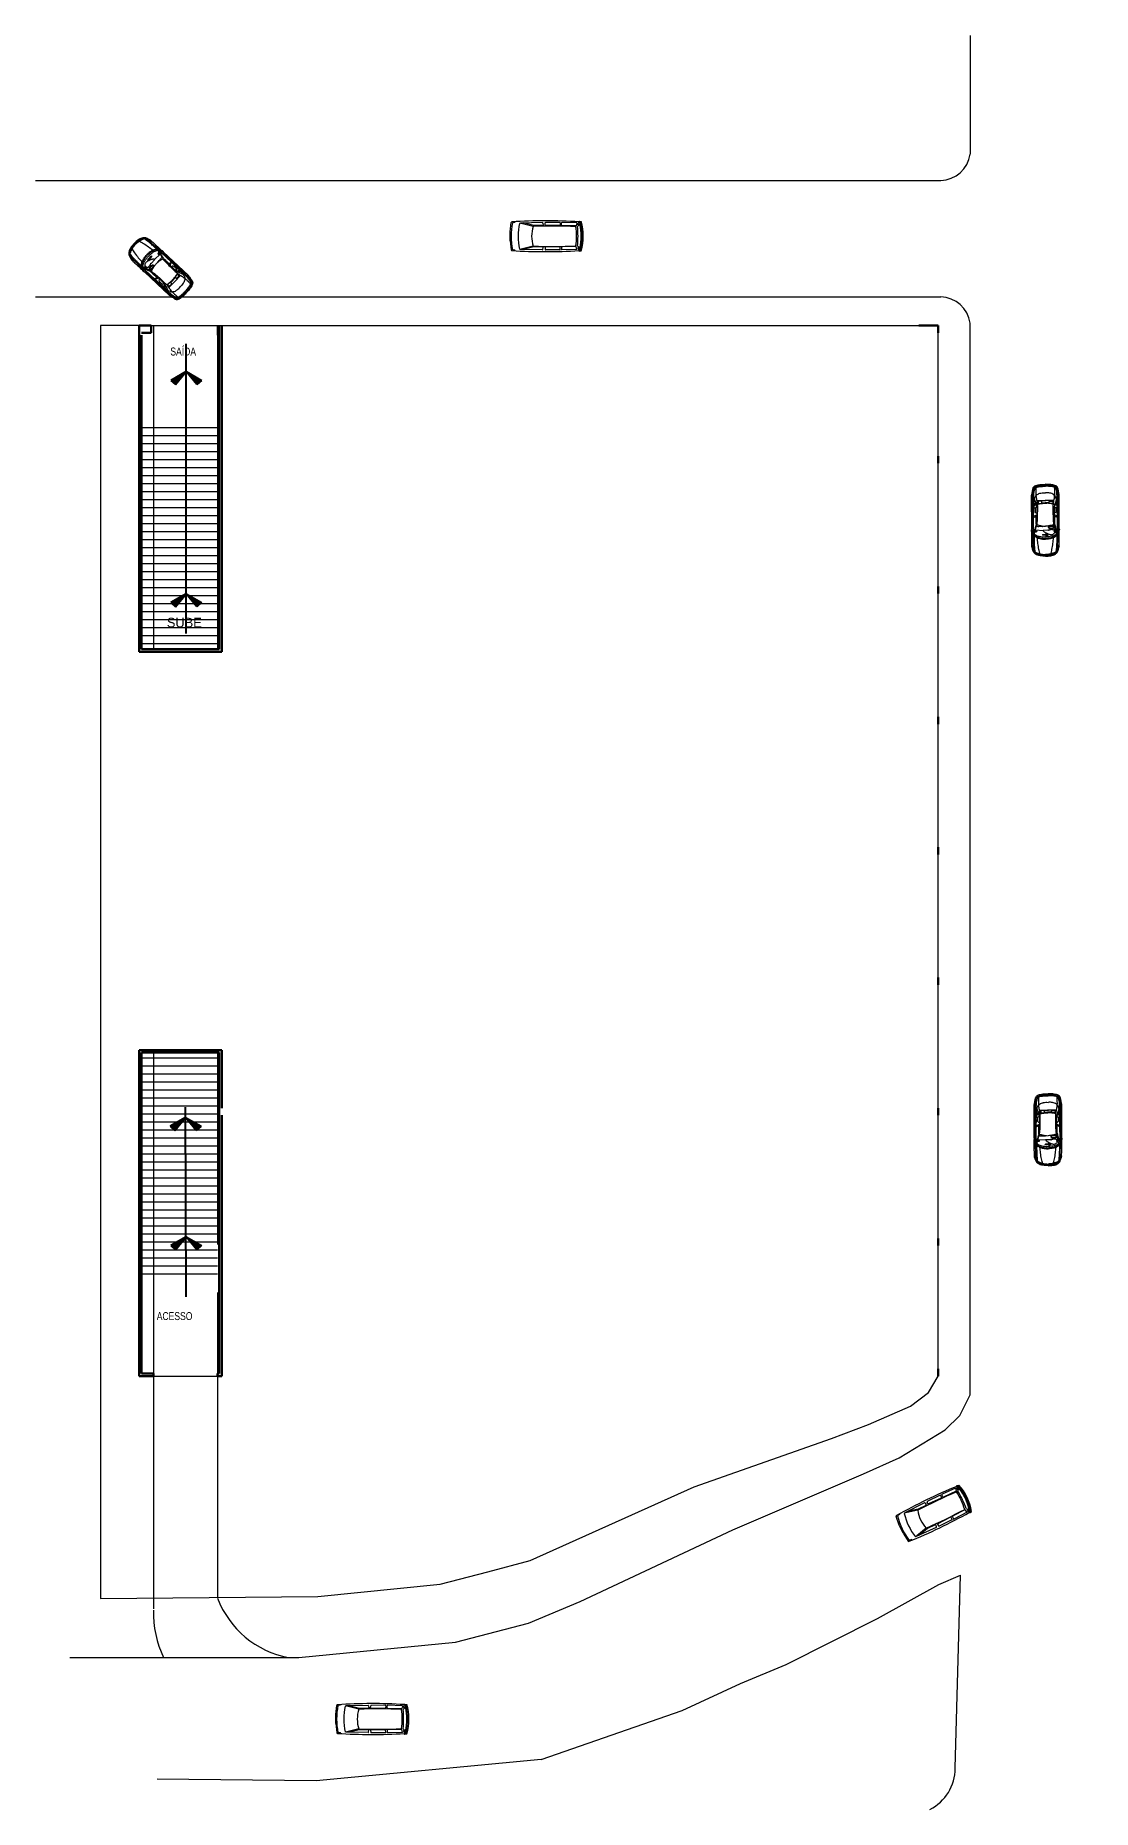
# Model space of a CAD drawing. Header units: millimetres. Extents: x 103 to 250, y -95 to 16.
# Drawn here: x 102.9 to 169, y -94.7 to 16.1 of the extents above; entities that cross this region are included whole.
import ezdxf

# ---------------------------------------------------------------- set-up
doc = ezdxf.new("R2010")
doc.units = ezdxf.units.MM
doc.linetypes.add('ACAD_ISO02W100', pattern=[15, 12, -3])
for name, color, linetype, lineweight in [('0.25', 6, 'Continuous', 25), ('0.40', 3, 'Continuous', 40), ('0.53', 1, 'Continuous', 53)]:
    doc.layers.add(name, color=color, linetype=linetype, lineweight=lineweight)
doc.styles.add('ATTR', font='BRADHITC.TTF', dxfattribs={"width": 0.8, "height": 0.5})
doc.styles.add('estilo2', font='VINERITC.TTF')

# ---------------------------------------------------------------- blocks, each defined once
blk = doc.blocks.new('C11')
for p, q in [((0.2337, 0.8009), (0.2158, 0.7656)), ((3.6469, 0.6612), (3.6988, 0.7748)), ((3.6588, 0.7955), (3.7277, 0.8251)), ((3.7277, 0.8251), (3.8261, 0.8103)), ((-0.0444, 0.2561), (0.0129, 0.7517)), ((0.2158, 0.7656), (0.0815, 0.7478)), ((0.5205, 0.7299), (0.4753, 0.7119)), ((1.7182, 0.7502), (0.5205, 0.7299)), ((0.562, 0.7065), (0.5205, 0.7299)), ((1.2112, 0.5481), (0.562, 0.7065)), ((1.2542, 0.5907), (0.6749, 0.7335)), ((1.7404, 0.7302), (1.7521, 0.62)), ((1.8599, 0.6288), (1.8643, 0.7308)), ((2.662, 0.7577), (1.8864, 0.7521)), ((2.6843, 0.7334), (2.6756, 0.61)), ((2.7585, 0.6143), (2.7594, 0.7364)), ((3.5874, 0.7356), (2.7816, 0.7585)), ((3.5874, 0.7356), (3.5488, 0.5769)), ((3.681, 0.6371), (3.7678, 0.7203)), ((1.7303, 0.5954), (1.2542, 0.5907)), ((2.6537, 0.5898), (1.8824, 0.6056)), ((3.5374, 0.5736), (2.781, 0.5918)), ((3.63, 0.5385), (3.753, 0.6616)), ((-0.0444, -0.235), (0.0129, -0.7306)), ((1.2112, -0.527), (0.562, -0.6853)), ((1.2542, -0.5695), (0.6749, -0.7123)), ((1.7303, -0.5742), (1.2542, -0.5695)), ((2.6537, -0.5687), (1.8824, -0.5844)), ((3.5374, -0.5525), (2.781, -0.5706)), ((3.5874, -0.7145), (3.5488, -0.5558)), ((3.63, -0.5174), (3.753, -0.6404)), ((1.7404, -0.7091), (1.7521, -0.5988)), ((1.8599, -0.6077), (1.8643, -0.7097)), ((2.6843, -0.7122), (2.6756, -0.5889)), ((2.7585, -0.5931), (2.7594, -0.7153)), ((3.6469, -0.64), (3.6988, -0.7536)), ((3.681, -0.6159), (3.7678, -0.6992)), ((0.2158, -0.7444), (0.0815, -0.7266)), ((0.2337, -0.7798), (0.2158, -0.7444)), ((0.5205, -0.7087), (0.4753, -0.6908)), ((0.562, -0.6853), (0.5205, -0.7087)), ((1.7182, -0.729), (0.5205, -0.7087)), ((2.662, -0.7365), (1.8864, -0.731)), ((3.5874, -0.7145), (2.7816, -0.7373)), ((3.6588, -0.7744), (3.7277, -0.8039)), ((3.7277, -0.8039), (3.8261, -0.7891))]:
    blk.add_line(p, q)
for centre, radius, start, end in [((0.0572, 0.7466), 0.0445, 91.8164, 173.40431), ((1.9114, -28.2595), 29.1099, 86.47664, 93.65482), ((3.6859, 0.6874), 0.0883, 21.88254, 81.58113), ((3.6956, 0.6844), 0.1111, 9.41054, 87.58087), ((1.0581, 0.0106), 2.8812, 343.88499, 16.11501), ((3.825, 0.0106), 3.8155, 168.85967, 191.14033), ((3.602, 0.0106), 3.2044, 167.35756, 192.64244), ((1.7183, 0.7279), 0.0223, 6.06121, 90.34343), ((1.8865, 0.7299), 0.0223, 90.34343, 177.5285), ((2.6622, 0.7354), 0.0223, 354.69516, 90.34343), ((2.7817, 0.7362), 0.0223, 90.34343, 179.40207), ((0.2672, 0.0106), 3.6051, 348.93442, 11.06558), ((1.73, 0.6176), 0.0223, 270.65046, 6.06121), ((1.8821, 0.6279), 0.0223, 177.5285, 270.8029), ((2.6534, 0.6121), 0.0223, 270.8029, 354.69516), ((2.7807, 0.614), 0.0223, 179.40207, 270.8029), ((3.6663, 0.6524), 0.0212, 155.43864, 313.78881), ((1.1022, 0.0106), 2.7295, 346.20179, 13.79821), ((2.9667, 0.0106), 1.836, 162.97519, 197.02481), ((2.2273, -32.9306), 33.4942, 87.75362, 91.73837), ((3.5371, 0.5959), 0.0223, 270.8029, 301.64212), ((0.1195, 0.0135), 3.4605, 351.18631, 8.71395), ((-2.0232, 0.0106), 5.6777, 354.66443, 5.33557), ((-16.7965, 0.0106), 16.7539, 359.16018, 0.83982), ((2.2273, 32.9518), 33.4942, 268.26163, 272.24481), ((1.73, -0.5965), 0.0223, 353.93879, 89.34954), ((2.6534, -0.5909), 0.0223, 5.30484, 89.1971), ((2.7807, -0.5929), 0.0223, 89.1971, 180.59793), ((3.5371, -0.5747), 0.0223, 58.35788, 89.1971), ((1.8821, -0.6067), 0.0223, 89.1971, 182.4715), ((3.6663, -0.6312), 0.0212, 46.21119, 204.56136), ((0.0572, -0.7255), 0.0445, 186.59569, 268.1836), ((1.9114, 28.2807), 29.1099, 266.34518, 273.52336), ((1.7183, -0.7067), 0.0223, 269.65657, 353.93879), ((1.8865, -0.7087), 0.0223, 182.4715, 269.65657), ((2.6622, -0.7143), 0.0223, 269.65657, 5.30484), ((2.7817, -0.715), 0.0223, 180.59793, 269.65657), ((3.6859, -0.6663), 0.0883, 278.41887, 338.11746), ((3.6956, -0.6632), 0.1111, 272.41913, 350.58946)]:
    blk.add_arc(centre, radius, start, end)
blk = doc.blocks.new('61866161')
at = {"xscale": 10, "zscale": 10}
blk.add_blockref('C11', (0.475, -0.032), dxfattribs=at)
blk = doc.blocks.new('A$C221F187D')
at = {"layer": '0.25', "ltscale": 0.01}
for p, q in [((0.94, 2.15), (2.42, 3.64)), ((3.01, 3.75), (3.08, 3.78)), ((0.95, 2.12), (1.86, 3.02)), ((0.96, 2.02), (1.58, 2.63)), ((0.97, 2.07), (1.68, 2.79)), ((1.56, 2.38), (1.69, 2.51)), ((1.58, 2.63), (1.84, 2.87)), ((2, 2.92), (1.86, 2.78)), ((2.15, 0.94), (3.64, 2.42)), ((2.42, 3.16), (2.81, 2.77)), ((3.16, 2.42), (2.77, 2.81)), ((3.75, 3.01), (3.78, 3.08)), ((0.76, 1.76), (1.29, 2.07)), ((0.97, 2.04), (0.94, 2.15)), ((0.94, 2.02), (0.97, 2.04)), ((0.96, 2.02), (0.94, 2.02)), ((1.03, 1.98), (0.96, 2.02)), ((1.06, 1.93), (1.37, 1.57)), ((1.39, 1.58), (1.6, 1.38)), ((1.77, 1.36), (1.7, 1.3)), ((1.76, 0.76), (2.07, 1.29)), ((1.89, 1.25), (1.82, 1.18)), ((2.02, 0.96), (2.63, 1.58)), ((2.07, 0.97), (2.79, 1.68)), ((2.12, 0.95), (3.02, 1.86)), ((2.38, 1.56), (2.51, 1.69)), ((2.63, 1.58), (2.87, 1.84)), ((2.92, 2), (2.78, 1.86)), ((1.98, 1.03), (2.02, 0.96)), ((2.02, 0.94), (2.04, 0.97)), ((2.02, 0.96), (2.02, 0.94)), ((2.04, 0.97), (2.15, 0.94))]:
    blk.add_line(p, q, dxfattribs=at)
for centre in [(1.01, 1.84), (1.84, 1.01)]:
    blk.add_ellipse(centre, major_axis=(-0.0304, 0.0304), ratio=0.983266, start_param=4.712389, end_param=10.995574, dxfattribs=at)
for points, knots in [([(1.29, 2.07), (1.31, 2.08), (1.37, 2.12), (1.45, 2.18), (1.54, 2.25), (1.69, 2.39), (1.9, 2.59), (2.14, 2.82), (2.33, 3.03), (2.46, 3.23), (2.6, 3.43), (2.77, 3.59), (2.89, 3.71), (2.96, 3.77), (2.97, 3.78)], [0, 0, 0, 0, 0.073325, 0.188896, 0.303039, 0.425821, 0.811242, 1.159737, 1.41058, 1.660623, 1.899627, 2.11145, 2.377727, 2.401703, 2.401703, 2.401703, 2.401703]), ([(1.68, 2.79), (1.78, 2.89), (1.93, 3.03), (2.17, 3.24), (2.3, 3.36), (2.37, 3.42)], [0, 0, 0, 0, 0.4042759, 0.6333827, 0.9326252, 0.9326252, 0.9326252, 0.9326252]), ([(1.84, 2.87), (1.88, 2.92), (1.97, 3), (2.07, 3.1), (2.2, 3.21), (2.31, 3.3), (2.42, 3.37), (2.46, 3.39)], [0, 0, 0, 0, 0.1783018, 0.3787173, 0.431954, 0.6762374, 0.8077184, 0.8077184, 0.8077184, 0.8077184]), ([(1.86, 3.02), (1.91, 3.07), (2, 3.15), (2.14, 3.28), (2.3, 3.42), (2.47, 3.56), (2.6, 3.67), (2.71, 3.76), (2.81, 3.8), (2.9, 3.81), (2.96, 3.78), (3.1, 3.71), (3.25, 3.58), (3.38, 3.47), (3.42, 3.42)], [0, 0, 0, 0, 0.198873, 0.363323, 0.587433, 0.823543, 1.004622, 1.129816, 1.230113, 1.320655, 1.388577, 1.443334, 1.771447, 1.958652, 1.958652, 1.958652, 1.958652]), ([(2.37, 3.59), (2.38, 3.59), (2.4, 3.59), (2.44, 3.61), (2.51, 3.66), (2.6, 3.72), (2.69, 3.79), (2.76, 3.84), (2.83, 3.86), (2.9, 3.85), (2.97, 3.83), (3.04, 3.8), (3.12, 3.75), (3.16, 3.72), (3.19, 3.7)], [0, 0, 0, 0, 0.0219205, 0.0572122, 0.1522539, 0.2718866, 0.3894011, 0.4710097, 0.5346344, 0.5986698, 0.6733118, 0.758696, 0.8351341, 0.9293726, 0.9293726, 0.9293726, 0.9293726]), ([(2.37, 3.42), (2.43, 3.47), (2.53, 3.55), (2.65, 3.66), (2.75, 3.73), (2.85, 3.77), (2.93, 3.8), (2.97, 3.78)], [0, 0, 0, 0, 0.2277977, 0.3719478, 0.4996814, 0.5863441, 0.709615, 0.709615, 0.709615, 0.709615]), ([(2.42, 3.64), (2.44, 3.65), (2.48, 3.68), (2.56, 3.72), (2.65, 3.79), (2.74, 3.86), (2.81, 3.9), (2.89, 3.92), (2.96, 3.91), (3.06, 3.87), (3.16, 3.81), (3.24, 3.75), (3.29, 3.71), (3.3, 3.7)], [0, 0, 0, 0, 0.056668, 0.14946, 0.28161, 0.392935, 0.481686, 0.542967, 0.622845, 0.69797, 0.833643, 0.965665, 1.00577, 1.00577, 1.00577, 1.00577]), ([(2.46, 3.39), (2.48, 3.4), (2.53, 3.42), (2.63, 3.43), (2.75, 3.41), (2.85, 3.37), (2.9, 3.33), (2.92, 3.32)], [0, 0, 0, 0, 0.0720749, 0.1581284, 0.2958089, 0.4262456, 0.4842292, 0.4842292, 0.4842292, 0.4842292]), ([(3.02, 1.86), (3.07, 1.91), (3.15, 2), (3.28, 2.14), (3.42, 2.3), (3.56, 2.47), (3.67, 2.6), (3.76, 2.71), (3.8, 2.81), (3.81, 2.9), (3.78, 2.96), (3.71, 3.1), (3.58, 3.25), (3.47, 3.38), (3.42, 3.42)], [0, 0, 0, 0, 0.198873, 0.363323, 0.587433, 0.823543, 1.004622, 1.129816, 1.230113, 1.320655, 1.388577, 1.443334, 1.771447, 1.958652, 1.958652, 1.958652, 1.958652]), ([(3.19, 3.7), (3.23, 3.67), (3.32, 3.59), (3.41, 3.51), (3.46, 3.46)], [0, 0, 0, 0, 0.1502861, 0.3522699, 0.3522699, 0.3522699, 0.3522699]), ([(3.7, 3.19), (3.67, 3.23), (3.59, 3.32), (3.51, 3.41), (3.46, 3.46)], [0, 0, 0, 0, 0.1502861, 0.3522699, 0.3522699, 0.3522699, 0.3522699]), ([(2.34, 3.32), (2.34, 3.3), (2.33, 3.26), (2.29, 3.19), (2.26, 3.11), (2.2, 3), (2.12, 2.89), (1.98, 2.73), (1.81, 2.57), (1.65, 2.41), (1.5, 2.27), (1.35, 2.15), (1.1, 2.02), (0.91, 1.91), (0.81, 1.85)], [0, 0, 0, 0, 0.05975, 0.126928, 0.230034, 0.336675, 0.482225, 0.641324, 0.954906, 1.203173, 1.330375, 1.542773, 1.802261, 2.175545, 2.175545, 2.175545, 2.175545]), ([(1.34, 2.15), (1.36, 2.19), (1.43, 2.24), (1.49, 2.31), (1.54, 2.36), (1.57, 2.36), (1.58, 2.35), (1.59, 2.35)], [0, 0, 0, 0, 3.267856, 6.568708, 7.399663, 8.099385, 8.621705, 8.621705, 8.621705, 8.621705]), ([(1.43, 2.65), (1.45, 2.65), (1.48, 2.65), (1.52, 2.63), (1.54, 2.61), (1.55, 2.6)], [1.808086, 1.808086, 1.808086, 1.808086, 2.918874, 4.131288, 5.10151, 5.10151, 5.10151, 5.10151]), ([(1.52, 2.57), (1.55, 2.57), (1.62, 2.53), (1.69, 2.5), (1.72, 2.48)], [0, 0, 0, 0, 0.1000351, 0.2184418, 0.2184418, 0.2184418, 0.2184418]), ([(1.58, 2.63), (1.61, 2.62), (1.66, 2.59), (1.73, 2.56), (1.76, 2.53), (1.76, 2.53)], [0, 0, 0, 0, 2.528586, 4.711885, 5.408215, 5.408215, 5.408215, 5.408215]), ([(1.86, 2.78), (1.85, 2.77), (1.82, 2.73), (1.83, 2.67), (1.84, 2.63), (1.86, 2.61)], [0, 0, 0, 0, 0.0486628, 0.1144515, 0.1777721, 0.1777721, 0.1777721, 0.1777721]), ([(3.32, 2.34), (3.3, 2.34), (3.26, 2.33), (3.19, 2.29), (3.11, 2.26), (3, 2.2), (2.89, 2.12), (2.73, 1.98), (2.57, 1.81), (2.41, 1.65), (2.27, 1.5), (2.15, 1.35), (2.02, 1.1), (1.91, 0.91), (1.85, 0.81)], [0, 0, 0, 0, 0.05975, 0.126928, 0.230034, 0.336675, 0.482225, 0.641324, 0.954906, 1.203173, 1.330375, 1.542773, 1.802261, 2.175545, 2.175545, 2.175545, 2.175545]), ([(2.15, 3.1), (2.14, 3.09), (2.09, 3.06), (2.03, 3.04), (1.97, 3.01), (1.96, 2.96), (1.99, 2.94), (2.01, 2.92), (2.03, 2.92), (2.07, 2.91), (2.11, 2.91), (2.12, 2.9)], [0, 0, 0, 0, 0.0655106, 0.1550445, 0.2094604, 0.2438604, 0.287164, 0.3001388, 0.3275984, 0.3616951, 0.4200969, 0.4200969, 0.4200969, 0.4200969]), ([(2.07, 1.29), (2.08, 1.31), (2.12, 1.37), (2.18, 1.45), (2.25, 1.54), (2.39, 1.69), (2.59, 1.9), (2.82, 2.14), (3.03, 2.33), (3.23, 2.46), (3.43, 2.6), (3.59, 2.77), (3.71, 2.89), (3.77, 2.96), (3.78, 2.97)], [0, 0, 0, 0, 0.073325, 0.188896, 0.303039, 0.425821, 0.811242, 1.159737, 1.41058, 1.660623, 1.899627, 2.11145, 2.377727, 2.401703, 2.401703, 2.401703, 2.401703]), ([(2.09, 3.32), (2.11, 3.3), (2.14, 3.28), (2.15, 3.22), (2.16, 3.11), (2.16, 3.01), (2.15, 2.94)], [0, 0, 0, 0, 0.0597371, 0.1139981, 0.1672498, 0.3938869, 0.3938869, 0.3938869, 0.3938869]), ([(2.17, 3.18), (2.18, 3.16), (2.18, 3.09), (2.18, 3.02), (2.17, 2.97)], [0, 0, 0, 0, 1.868162, 5.271297, 5.271297, 5.271297, 5.271297]), ([(2.28, 3.16), (2.26, 3.14), (2.24, 3.12), (2.2, 3.12), (2.18, 3.11)], [0, 0, 0, 0, 0.0535488, 0.1060573, 0.1060573, 0.1060573, 0.1060573]), ([(2.18, 3.11), (2.19, 3.12), (2.22, 3.11), (2.24, 3.1), (2.25, 3.1)], [0, 0, 0, 0, 0.983949, 1.771691, 1.771691, 1.771691, 1.771691]), ([(2.27, 2.97), (2.28, 2.97), (2.32, 2.95), (2.39, 2.91), (2.48, 2.84), (2.6, 2.74), (2.68, 2.66), (2.73, 2.62)], [0, 0, 0, 0, 0.0451009, 0.1211996, 0.2308505, 0.385263, 0.5739042, 0.5739042, 0.5739042, 0.5739042]), ([(2.45, 2.87), (2.43, 2.9), (2.4, 2.93), (2.36, 2.97), (2.36, 3.01), (2.39, 3.03), (2.41, 3.06), (2.44, 3.06), (2.46, 3.06), (2.51, 3.02), (2.55, 2.98), (2.59, 2.93), (2.59, 2.91), (2.57, 2.89), (2.55, 2.87), (2.53, 2.85), (2.5, 2.83), (2.47, 2.85), (2.46, 2.87), (2.45, 2.87)], [0, 0, 0, 0, 0.0969044, 0.1295913, 0.1506192, 0.1985921, 0.2360698, 0.2557908, 0.2719711, 0.2929882, 0.44406, 0.4519132, 0.4720918, 0.4918599, 0.5228758, 0.5707096, 0.5892096, 0.6145759, 0.654681, 0.654681, 0.654681, 0.654681]), ([(2.53, 2.85), (2.54, 2.85), (2.59, 2.79), (2.65, 2.73), (2.71, 2.67)], [11.235438, 11.235438, 11.235438, 11.235438, 11.552536, 17.586883, 17.586883, 17.586883, 17.586883]), ([(2.97, 2.27), (2.97, 2.28), (2.95, 2.32), (2.91, 2.39), (2.84, 2.48), (2.74, 2.6), (2.66, 2.68), (2.62, 2.73)], [0, 0, 0, 0, 0.0451009, 0.1211996, 0.2308505, 0.385263, 0.5739042, 0.5739042, 0.5739042, 0.5739042]), ([(2.85, 2.53), (2.85, 2.54), (2.79, 2.59), (2.73, 2.65), (2.67, 2.71)], [11.235438, 11.235438, 11.235438, 11.235438, 11.552536, 17.586883, 17.586883, 17.586883, 17.586883]), ([(2.79, 1.68), (2.89, 1.78), (3.03, 1.93), (3.24, 2.17), (3.36, 2.3), (3.42, 2.37)], [0, 0, 0, 0, 0.4042759, 0.6333827, 0.9326252, 0.9326252, 0.9326252, 0.9326252]), ([(2.87, 2.45), (2.9, 2.43), (2.93, 2.4), (2.97, 2.36), (3.01, 2.36), (3.03, 2.39), (3.06, 2.41), (3.06, 2.44), (3.06, 2.46), (3.02, 2.51), (2.98, 2.55), (2.93, 2.59), (2.91, 2.59), (2.89, 2.57), (2.87, 2.55), (2.85, 2.53), (2.83, 2.5), (2.85, 2.47), (2.87, 2.46), (2.87, 2.45)], [0, 0, 0, 0, 0.0969044, 0.1295913, 0.1506192, 0.1985921, 0.2360698, 0.2557908, 0.2719711, 0.2929882, 0.44406, 0.4519132, 0.4720918, 0.4918599, 0.5228758, 0.5707096, 0.5892096, 0.6145759, 0.654681, 0.654681, 0.654681, 0.654681]), ([(2.87, 1.84), (2.92, 1.88), (3, 1.97), (3.1, 2.07), (3.21, 2.2), (3.3, 2.31), (3.37, 2.42), (3.39, 2.46)], [0, 0, 0, 0, 0.1783018, 0.3787173, 0.431954, 0.6762374, 0.8077184, 0.8077184, 0.8077184, 0.8077184]), ([(2.92, 3.32), (2.96, 3.29), (3.03, 3.24), (3.1, 3.17), (3.13, 3.13)], [0, 0, 0, 0, 0.140379, 0.2808468, 0.2808468, 0.2808468, 0.2808468]), ([(3.11, 2.18), (3.12, 2.19), (3.11, 2.22), (3.1, 2.24), (3.1, 2.25)], [0, 0, 0, 0, 0.983949, 1.771691, 1.771691, 1.771691, 1.771691]), ([(3.16, 2.28), (3.14, 2.26), (3.12, 2.24), (3.12, 2.2), (3.11, 2.18)], [0, 0, 0, 0, 0.0535488, 0.1060573, 0.1060573, 0.1060573, 0.1060573]), ([(3.32, 2.92), (3.29, 2.96), (3.24, 3.03), (3.17, 3.1), (3.13, 3.13)], [0, 0, 0, 0, 0.140379, 0.2808468, 0.2808468, 0.2808468, 0.2808468]), ([(3.39, 2.46), (3.4, 2.48), (3.42, 2.53), (3.43, 2.63), (3.41, 2.75), (3.37, 2.85), (3.33, 2.9), (3.32, 2.92)], [0, 0, 0, 0, 0.0720749, 0.1581284, 0.2958089, 0.4262456, 0.4842292, 0.4842292, 0.4842292, 0.4842292]), ([(3.42, 2.37), (3.47, 2.43), (3.55, 2.53), (3.66, 2.65), (3.73, 2.75), (3.77, 2.85), (3.8, 2.93), (3.78, 2.97)], [0, 0, 0, 0, 0.2277977, 0.3719478, 0.4996814, 0.5863441, 0.709615, 0.709615, 0.709615, 0.709615]), ([(3.59, 2.37), (3.59, 2.38), (3.59, 2.4), (3.61, 2.44), (3.66, 2.51), (3.72, 2.6), (3.79, 2.69), (3.84, 2.76), (3.86, 2.83), (3.85, 2.9), (3.83, 2.97), (3.8, 3.04), (3.75, 3.12), (3.72, 3.16), (3.7, 3.19)], [0, 0, 0, 0, 0.0219205, 0.0572122, 0.1522539, 0.2718866, 0.3894011, 0.4710097, 0.5346344, 0.5986698, 0.6733118, 0.758696, 0.8351341, 0.9293726, 0.9293726, 0.9293726, 0.9293726]), ([(3.64, 2.42), (3.65, 2.44), (3.68, 2.48), (3.72, 2.56), (3.79, 2.65), (3.86, 2.74), (3.9, 2.81), (3.92, 2.89), (3.91, 2.96), (3.87, 3.06), (3.81, 3.16), (3.75, 3.24), (3.71, 3.29), (3.7, 3.3)], [0, 0, 0, 0, 0.056668, 0.14946, 0.28161, 0.392935, 0.481686, 0.542967, 0.622845, 0.69797, 0.833643, 0.965665, 1.00577, 1.00577, 1.00577, 1.00577]), ([(0.33, 0.33), (0.29, 0.37), (0.19, 0.5), (0.04, 0.66), (-0.01, 0.84), (-0.03, 0.96), (0, 1.06), (0.03, 1.15), (0.09, 1.25), (0.13, 1.32), (0.16, 1.36)], [0, 0, 0, 0, 0.16039, 0.479033, 0.632967, 0.722015, 0.817474, 0.927562, 1.03733, 1.167094, 1.167094, 1.167094, 1.167094]), ([(0.16, 1.36), (0.12, 1.31), (0.09, 1.21), (0.04, 1.08), (0.03, 0.95), (0.07, 0.8), (0.13, 0.7), (0.18, 0.65)], [0, 0, 0, 0, 0.1772572, 0.3124951, 0.4151678, 0.5597243, 0.7575412, 0.7575412, 0.7575412, 0.7575412]), ([(0.76, 1.76), (0.7, 1.7), (0.56, 1.57), (0.36, 1.35), (0.19, 1.16), (0.1, 1.04), (0.07, 1)], [0, 0, 0, 0, 0.269375, 0.574535, 0.885339, 1.036319, 1.036319, 1.036319, 1.036319]), ([(0.08, 1.19), (0.09, 1.18), (0.1, 1.17), (0.09, 1.14), (0.08, 1.1), (0.08, 1.05), (0.06, 0.98), (0.09, 0.91), (0.11, 0.83), (0.15, 0.77), (0.17, 0.74), (0.17, 0.71), (0.16, 0.69), (0.15, 0.68)], [0, 0, 0, 0, 0.0304541, 0.0502818, 0.0786089, 0.1479133, 0.1986294, 0.2831705, 0.3780326, 0.4523267, 0.4667809, 0.4902599, 0.5347198, 0.5347198, 0.5347198, 0.5347198]), ([(0.08, 1.04), (0.08, 1.07), (0.11, 1.12), (0.18, 1.22), (0.28, 1.35), (0.42, 1.5), (0.58, 1.67), (0.74, 1.83), (0.85, 1.94), (0.9, 1.99)], [0, 0, 0, 0, 0.076148, 0.165903, 0.355672, 0.569871, 0.782325, 1.050047, 1.257936, 1.257936, 1.257936, 1.257936]), ([(0.24, 1.45), (0.25, 1.44), (0.25, 1.4), (0.22, 1.35), (0.18, 1.29), (0.14, 1.24), (0.12, 1.19), (0.1, 1.17), (0.1, 1.16)], [0, 0, 0, 0, 0.034703, 0.0959761, 0.1659336, 0.2471559, 0.2929944, 0.3295918, 0.3295918, 0.3295918, 0.3295918]), ([(0.16, 1.36), (0.19, 1.39), (0.28, 1.49), (0.46, 1.67), (0.68, 1.89), (0.81, 2.03), (0.88, 2.1)], [0, 0, 0, 0, 0.114897, 0.437061, 0.754269, 1.029686, 1.029686, 1.029686, 1.029686]), ([(0.18, 0.65), (0.23, 0.74), (0.35, 0.94), (0.56, 1.22), (0.71, 1.41), (0.79, 1.5)], [0, 0, 0, 0, 0.317374, 0.69576, 1.04714, 1.04714, 1.04714, 1.04714]), ([(0.46, 1.68), (0.48, 1.67), (0.51, 1.68), (0.56, 1.71), (0.63, 1.78), (0.74, 1.9), (0.83, 1.99), (0.89, 2.04)], [0, 0, 0, 0, 0.0364992, 0.0923739, 0.1867837, 0.3273982, 0.5667068, 0.5667068, 0.5667068, 0.5667068]), ([(0.68, 1.9), (0.7, 1.89), (0.72, 1.86), (0.76, 1.83), (0.79, 1.83), (0.8, 1.83)], [0, 0, 0, 0, 1.462159, 2.651105, 3.386321, 3.386321, 3.386321, 3.386321]), ([(0.91, 1.96), (0.89, 1.94), (0.85, 1.9), (0.8, 1.84), (0.76, 1.77), (0.74, 1.69), (0.76, 1.6), (0.78, 1.5), (0.85, 1.37), (0.95, 1.23), (1.04, 1.12), (1.08, 1.08)], [0, 0, 0, 0, 0.082256, 0.165174, 0.241383, 0.30939, 0.405348, 0.511507, 0.603349, 0.843635, 1.017671, 1.017671, 1.017671, 1.017671]), ([(0.76, 1.76), (0.77, 1.73), (0.78, 1.65), (0.83, 1.5), (0.94, 1.31), (1.05, 1.18), (1.11, 1.11)], [0, 0, 0, 0, 0.0947759, 0.2311242, 0.4700259, 0.7400315, 0.7400315, 0.7400315, 0.7400315]), ([(0.82, 1.79), (0.82, 1.77), (0.83, 1.7), (0.87, 1.6), (0.94, 1.47), (1.05, 1.33), (1.13, 1.23), (1.18, 1.18)], [0, 0, 0, 0, 0.0708922, 0.1925846, 0.3348457, 0.5072814, 0.7109928, 0.7109928, 0.7109928, 0.7109928]), ([(0.94, 2.15), (0.93, 2.15), (0.9, 2.14), (0.87, 2.1), (0.89, 2.05), (0.89, 1.99), (0.94, 1.98), (0.96, 2), (0.96, 2.02)], [0, 0, 0, 0, 0.024864, 0.0846267, 0.1362471, 0.1900683, 0.2245199, 0.2681841, 0.2681841, 0.2681841, 0.2681841]), ([(0.9, 1.99), (0.9, 1.98), (0.92, 1.97), (0.91, 1.96), (0.91, 1.96)], [0, 0, 0, 0, 0.02274132, 0.03717479, 0.03717479, 0.03717479, 0.03717479]), ([(1.76, 0.76), (1.73, 0.77), (1.65, 0.78), (1.5, 0.83), (1.31, 0.94), (1.18, 1.05), (1.11, 1.11)], [0, 0, 0, 0, 0.0947759, 0.2311242, 0.4700259, 0.7400315, 0.7400315, 0.7400315, 0.7400315]), ([(1.26, 1.26), (1.24, 1.28), (1.2, 1.31), (1.17, 1.35), (1.14, 1.38), (1.15, 1.4), (1.16, 1.4), (1.18, 1.4), (1.22, 1.36), (1.26, 1.33), (1.3, 1.3)], [0, 0, 0, 0, 0.0857277, 0.1381048, 0.1641986, 0.1769751, 0.1890325, 0.2028129, 0.2286049, 0.3592554, 0.3592554, 0.3592554, 0.3592554]), ([(1.79, 0.82), (1.77, 0.82), (1.7, 0.83), (1.6, 0.87), (1.47, 0.94), (1.33, 1.05), (1.23, 1.13), (1.18, 1.18)], [0, 0, 0, 0, 0.0708922, 0.1925846, 0.3348457, 0.5072814, 0.7109928, 0.7109928, 0.7109928, 0.7109928]), ([(1.26, 1.26), (1.28, 1.24), (1.31, 1.2), (1.35, 1.17), (1.38, 1.14), (1.4, 1.15), (1.4, 1.16), (1.4, 1.18), (1.36, 1.22), (1.33, 1.26), (1.3, 1.3)], [0, 0, 0, 0, 0.0857277, 0.1381048, 0.1641986, 0.1769751, 0.1890325, 0.2028129, 0.2286049, 0.3592554, 0.3592554, 0.3592554, 0.3592554]), ([(1.28, 2.07), (1.28, 2.05), (1.28, 2.03), (1.31, 1.98), (1.4, 1.91), (1.47, 1.83), (1.53, 1.77), (1.55, 1.76), (1.56, 1.77)], [0, 0, 0, 0, 0.842998, 2.122875, 3.997599, 9.174838, 10.012722, 10.751336, 10.751336, 10.751336, 10.751336]), ([(1.35, 2.1), (1.37, 2.07), (1.42, 1.97), (1.52, 1.81), (1.62, 1.7), (1.66, 1.65)], [0, 0, 0, 0, 0.1139079, 0.3411539, 0.543502, 0.543502, 0.543502, 0.543502]), ([(1.39, 1.58), (1.38, 1.58), (1.36, 1.58), (1.35, 1.52), (1.35, 1.46), (1.38, 1.38), (1.41, 1.27), (1.46, 1.16), (1.51, 1.05), (1.57, 0.99), (1.65, 0.96), (1.73, 0.96), (1.79, 0.97), (1.84, 0.96), (1.86, 0.96), (1.87, 0.95)], [0, 0, 0, 0, 0.527288, 1.647451, 3.487558, 5.099073, 7.968657, 12.238313, 14.475187, 16.613757, 18.744202, 20.639343, 22.223389, 23.452731, 24.286529, 24.286529, 24.286529, 24.286529]), ([(1.88, 1.1), (1.88, 1.1), (1.88, 1.09), (1.87, 1.08), (1.86, 1.08), (1.86, 1.09), (1.86, 1.1), (1.86, 1.11), (1.85, 1.13), (1.83, 1.17), (1.79, 1.22), (1.74, 1.27), (1.68, 1.31), (1.64, 1.32), (1.61, 1.34), (1.59, 1.33), (1.59, 1.34), (1.59, 1.35), (1.6, 1.35), (1.6, 1.36), (1.61, 1.37), (1.6, 1.37), (1.6, 1.38)], [0, 0, 0, 0, 0.0138597, 0.0278304, 0.0329137, 0.0379971, 0.0465756, 0.0592704, 0.0762214, 0.1105991, 0.1789801, 0.2766959, 0.3173629, 0.3800771, 0.4110544, 0.4160421, 0.4210284, 0.4277212, 0.4387433, 0.4448131, 0.4508005, 0.4694463, 0.4694463, 0.4694463, 0.4694463]), ([(2.1, 1.35), (2.07, 1.37), (1.97, 1.42), (1.82, 1.52), (1.71, 1.61), (1.66, 1.65)], [0, 0, 0, 0, 0.1139079, 0.3411539, 0.5260188, 0.5260188, 0.5260188, 0.5260188]), ([(1.77, 1.36), (1.77, 1.35), (1.73, 1.41), (1.73, 1.43), (1.72, 1.48), (1.74, 1.5), (1.76, 1.52), (1.8, 1.51), (1.86, 1.5), (1.91, 1.46), (1.96, 1.41), (2, 1.36), (2.03, 1.3), (2.03, 1.26), (2.02, 1.23), (2, 1.22), (1.98, 1.21), (1.96, 1.22), (1.92, 1.23), (1.85, 1.27), (1.82, 1.29), (1.76, 1.37), (1.77, 1.36)], [0, 0, 0, 0, 0.03969, 0.089634, 0.13125, 0.1542862, 0.1797268, 0.2207266, 0.2680991, 0.3447665, 0.4095645, 0.4843001, 0.541515, 0.5817687, 0.6060665, 0.6262474, 0.6436722, 0.6634686, 0.6988791, 0.7758465, 0.8696394, 0.907731, 0.907731, 0.907731, 0.907731]), ([(1.78, 1.38), (1.78, 1.38), (1.78, 1.38), (1.77, 1.39), (1.77, 1.4), (1.76, 1.41), (1.76, 1.42), (1.75, 1.43), (1.75, 1.43), (1.75, 1.44), (1.75, 1.44), (1.75, 1.45), (1.75, 1.46), (1.75, 1.47), (1.75, 1.47), (1.75, 1.48), (1.75, 1.48), (1.75, 1.48), (1.75, 1.48), (1.76, 1.49), (1.76, 1.49), (1.76, 1.49), (1.76, 1.49), (1.77, 1.49), (1.77, 1.49), (1.78, 1.49), (1.78, 1.49), (1.79, 1.49), (1.8, 1.49), (1.81, 1.49), (1.81, 1.49), (1.82, 1.48), (1.83, 1.48), (1.84, 1.48), (1.85, 1.47), (1.86, 1.47), (1.86, 1.46), (1.88, 1.45), (1.89, 1.44), (1.91, 1.42), (1.92, 1.41), (1.95, 1.38), (1.97, 1.36), (1.99, 1.33), (1.99, 1.32), (2, 1.3), (2, 1.29), (2, 1.28), (2, 1.28), (2, 1.27), (2, 1.26), (2, 1.26), (2, 1.25), (2, 1.25), (2, 1.25), (2, 1.25), (1.99, 1.25), (1.99, 1.24), (1.99, 1.24), (1.98, 1.24), (1.98, 1.24), (1.98, 1.24), (1.98, 1.24), (1.98, 1.24), (1.98, 1.24), (1.98, 1.24), (1.97, 1.24), (1.97, 1.24), (1.96, 1.24), (1.96, 1.24), (1.96, 1.24), (1.95, 1.25), (1.94, 1.25), (1.93, 1.25), (1.93, 1.25), (1.92, 1.26), (1.92, 1.26), (1.9, 1.27), (1.89, 1.27), (1.88, 1.28), (1.87, 1.28), (1.87, 1.29), (1.86, 1.29), (1.85, 1.3), (1.84, 1.31), (1.83, 1.32), (1.83, 1.32), (1.82, 1.33), (1.82, 1.34), (1.8, 1.35), (1.79, 1.36), (1.79, 1.37), (1.79, 1.37), (1.78, 1.38), (1.78, 1.38), (1.78, 1.38), (1.78, 1.38), (1.78, 1.38)], [0.497033, 0.497033, 0.497033, 0.497033, 0.723444, 0.723444, 0.974636, 0.974636, 1.50964, 1.50964, 2.044645, 2.044645, 2.271061, 2.271061, 2.862376, 2.862376, 3.217654, 3.217654, 3.537253, 3.537253, 3.856852, 3.856852, 4.368613, 4.368613, 4.584627, 4.584627, 4.99269, 4.99269, 5.400753, 5.400753, 5.808816, 5.808816, 6.216879, 6.216879, 6.778716, 6.778716, 7.350371, 7.350371, 7.922025, 7.922025, 9.065335, 9.065335, 10.208644, 10.208644, 12.495263, 12.495263, 13.409896, 13.409896, 13.929088, 13.929088, 14.44828, 14.44828, 14.909885, 14.909885, 15.371489, 15.371489, 15.62524, 15.62524, 15.87899, 15.87899, 16.120875, 16.120875, 16.36276, 16.36276, 16.51635, 16.51635, 16.669941, 16.669941, 16.921521, 16.921521, 17.136676, 17.136676, 17.351831, 17.351831, 17.782142, 17.782142, 18.204974, 18.204974, 18.627807, 18.627807, 19.473473, 19.473473, 19.978923, 19.978923, 20.484372, 20.484372, 21.475119, 21.475119, 21.859144, 21.859144, 22.162884, 22.162884, 22.770362, 22.770362, 22.900493, 22.900493, 22.951221, 22.951221, 22.964298, 22.964298, 22.964298, 22.964298]), ([(1.78, 1.52), (1.78, 1.52), (1.77, 1.54), (1.76, 1.55), (1.77, 1.56)], [9.436432, 9.436432, 9.436432, 9.436432, 10.012722, 10.751336, 10.751336, 10.751336, 10.751336]), ([(2, 1.3), (2, 1.3), (1.97, 1.32), (1.91, 1.39), (1.86, 1.44), (1.82, 1.48)], [1.749253, 1.749253, 1.749253, 1.749253, 2.122875, 3.997599, 8.307432, 8.307432, 8.307432, 8.307432]), ([(2.07, 1.28), (2.05, 1.28), (2.04, 1.28), (2.03, 1.29), (2.03, 1.29)], [0, 0, 0, 0, 0.8429982, 0.9626806, 0.9626806, 0.9626806, 0.9626806]), ([(2.15, 1.34), (2.19, 1.36), (2.24, 1.43), (2.31, 1.49), (2.36, 1.54), (2.36, 1.57), (2.35, 1.58), (2.35, 1.59)], [0, 0, 0, 0, 3.267856, 6.568708, 7.399663, 8.099385, 8.621705, 8.621705, 8.621705, 8.621705]), ([(2.57, 1.52), (2.57, 1.55), (2.53, 1.62), (2.5, 1.69), (2.48, 1.72)], [0, 0, 0, 0, 0.1000351, 0.2184418, 0.2184418, 0.2184418, 0.2184418]), ([(2.63, 1.58), (2.62, 1.61), (2.59, 1.66), (2.56, 1.73), (2.53, 1.76), (2.53, 1.76)], [0, 0, 0, 0, 2.528586, 4.711885, 5.408215, 5.408215, 5.408215, 5.408215]), ([(2.65, 1.43), (2.65, 1.45), (2.65, 1.48), (2.63, 1.52), (2.61, 1.54), (2.6, 1.55)], [1.808086, 1.808086, 1.808086, 1.808086, 2.918874, 4.131288, 5.10151, 5.10151, 5.10151, 5.10151]), ([(2.78, 1.86), (2.77, 1.85), (2.73, 1.82), (2.67, 1.83), (2.63, 1.84), (2.61, 1.86)], [0, 0, 0, 0, 0.0486628, 0.1144515, 0.1777721, 0.1777721, 0.1777721, 0.1777721]), ([(3.1, 2.15), (3.09, 2.14), (3.06, 2.09), (3.04, 2.03), (3.01, 1.97), (2.96, 1.96), (2.94, 1.99), (2.92, 2.01), (2.92, 2.03), (2.91, 2.07), (2.91, 2.11), (2.9, 2.12)], [0, 0, 0, 0, 0.0655106, 0.1550445, 0.2094604, 0.2438604, 0.287164, 0.3001388, 0.3275984, 0.3616951, 0.4200969, 0.4200969, 0.4200969, 0.4200969]), ([(3.32, 2.09), (3.3, 2.11), (3.28, 2.14), (3.22, 2.15), (3.11, 2.16), (3.01, 2.16), (2.94, 2.15)], [0, 0, 0, 0, 0.0597371, 0.1139981, 0.1672498, 0.3938869, 0.3938869, 0.3938869, 0.3938869]), ([(3.18, 2.17), (3.16, 2.18), (3.09, 2.18), (3.02, 2.18), (2.97, 2.17)], [0, 0, 0, 0, 1.868162, 5.271297, 5.271297, 5.271297, 5.271297]), ([(0.01, 1.09), (0.01, 1.06), (0, 0.99), (0, 0.87), (0.05, 0.74), (0.13, 0.62), (0.23, 0.48), (0.3, 0.4), (0.35, 0.35)], [0, 0, 0, 0, 0.1095129, 0.2035347, 0.3452507, 0.5161382, 0.6275464, 0.8383798, 0.8383798, 0.8383798, 0.8383798]), ([(0.18, 0.65), (0.17, 0.64), (0.17, 0.61), (0.21, 0.56), (0.28, 0.48), (0.33, 0.41), (0.37, 0.37)], [0, 0, 0, 0, 0.0314754, 0.0702057, 0.1915753, 0.3439346, 0.3439346, 0.3439346, 0.3439346]), ([(0.19, 0.67), (0.19, 0.67), (0.2, 0.66), (0.22, 0.63), (0.25, 0.58), (0.28, 0.55), (0.34, 0.48), (0.37, 0.44), (0.4, 0.4)], [0, 0, 0, 0, 0.0114788, 0.0403472, 0.0875838, 0.1755608, 0.1991501, 0.3369659, 0.3369659, 0.3369659, 0.3369659]), ([(0.33, 0.33), (0.37, 0.29), (0.5, 0.19), (0.66, 0.04), (0.84, -0.01), (0.96, -0.03), (1.06, 0), (1.15, 0.03), (1.25, 0.09), (1.32, 0.13), (1.36, 0.16)], [0, 0, 0, 0, 0.16039, 0.479033, 0.632967, 0.722015, 0.817474, 0.927562, 1.03733, 1.167094, 1.167094, 1.167094, 1.167094]), ([(1.09, 0.01), (1.06, 0.01), (0.99, 0), (0.87, 0), (0.74, 0.05), (0.62, 0.13), (0.48, 0.23), (0.4, 0.3), (0.35, 0.35)], [0, 0, 0, 0, 0.1095129, 0.2035347, 0.3452507, 0.5161382, 0.6275464, 0.8383798, 0.8383798, 0.8383798, 0.8383798]), ([(0.65, 0.18), (0.64, 0.17), (0.61, 0.17), (0.56, 0.21), (0.48, 0.28), (0.41, 0.33), (0.37, 0.37)], [0, 0, 0, 0, 0.0314754, 0.0702057, 0.1915753, 0.3439346, 0.3439346, 0.3439346, 0.3439346]), ([(0.67, 0.19), (0.67, 0.19), (0.66, 0.2), (0.63, 0.22), (0.58, 0.25), (0.55, 0.28), (0.48, 0.34), (0.44, 0.37), (0.4, 0.4)], [0, 0, 0, 0, 0.0114788, 0.0403472, 0.0875838, 0.1755608, 0.1991501, 0.3369659, 0.3369659, 0.3369659, 0.3369659]), ([(0.65, 0.18), (0.74, 0.23), (0.94, 0.35), (1.22, 0.56), (1.41, 0.71), (1.5, 0.79)], [0, 0, 0, 0, 0.317374, 0.69576, 1.04714, 1.04714, 1.04714, 1.04714]), ([(1.36, 0.16), (1.31, 0.12), (1.21, 0.09), (1.08, 0.04), (0.95, 0.03), (0.8, 0.07), (0.7, 0.13), (0.65, 0.18)], [0, 0, 0, 0, 0.1772572, 0.3124951, 0.4151678, 0.5597243, 0.7575412, 0.7575412, 0.7575412, 0.7575412]), ([(1.19, 0.08), (1.18, 0.09), (1.17, 0.1), (1.14, 0.09), (1.1, 0.08), (1.05, 0.08), (0.98, 0.06), (0.91, 0.09), (0.83, 0.11), (0.77, 0.15), (0.74, 0.17), (0.71, 0.17), (0.69, 0.16), (0.68, 0.15)], [0, 0, 0, 0, 0.0304541, 0.0502818, 0.0786089, 0.1479133, 0.1986294, 0.2831705, 0.3780326, 0.4523267, 0.4667809, 0.4902599, 0.5347198, 0.5347198, 0.5347198, 0.5347198]), ([(1.76, 0.76), (1.7, 0.7), (1.57, 0.56), (1.35, 0.36), (1.16, 0.19), (1.04, 0.1), (1, 0.07)], [0, 0, 0, 0, 0.269375, 0.574535, 0.885339, 1.036319, 1.036319, 1.036319, 1.036319]), ([(1.04, 0.08), (1.07, 0.08), (1.12, 0.11), (1.22, 0.18), (1.35, 0.28), (1.5, 0.42), (1.67, 0.58), (1.83, 0.74), (1.94, 0.85), (1.99, 0.9)], [0, 0, 0, 0, 0.076148, 0.165903, 0.355672, 0.569871, 0.782325, 1.050047, 1.257936, 1.257936, 1.257936, 1.257936]), ([(1.96, 0.91), (1.94, 0.89), (1.9, 0.85), (1.84, 0.8), (1.77, 0.76), (1.69, 0.74), (1.6, 0.76), (1.5, 0.78), (1.37, 0.85), (1.23, 0.95), (1.12, 1.04), (1.08, 1.08)], [0, 0, 0, 0, 0.082256, 0.165174, 0.241383, 0.30939, 0.405348, 0.511507, 0.603349, 0.843635, 1.017671, 1.017671, 1.017671, 1.017671]), ([(1.45, 0.24), (1.44, 0.25), (1.4, 0.25), (1.35, 0.22), (1.29, 0.18), (1.24, 0.14), (1.19, 0.12), (1.17, 0.1), (1.16, 0.1)], [0, 0, 0, 0, 0.034703, 0.0959761, 0.1659336, 0.2471559, 0.2929944, 0.3295918, 0.3295918, 0.3295918, 0.3295918]), ([(1.36, 0.16), (1.39, 0.19), (1.49, 0.28), (1.67, 0.46), (1.89, 0.68), (2.03, 0.81), (2.1, 0.88)], [0, 0, 0, 0, 0.114897, 0.437061, 0.754269, 1.029686, 1.029686, 1.029686, 1.029686]), ([(1.68, 0.46), (1.67, 0.48), (1.68, 0.51), (1.71, 0.56), (1.78, 0.63), (1.9, 0.74), (1.99, 0.83), (2.04, 0.89)], [0, 0, 0, 0, 0.0364992, 0.0923739, 0.1867837, 0.3273982, 0.5667068, 0.5667068, 0.5667068, 0.5667068]), ([(1.9, 0.68), (1.89, 0.7), (1.86, 0.72), (1.83, 0.76), (1.83, 0.79), (1.83, 0.8)], [0, 0, 0, 0, 1.462159, 2.651105, 3.386321, 3.386321, 3.386321, 3.386321]), ([(1.99, 0.9), (1.98, 0.9), (1.97, 0.92), (1.96, 0.91), (1.96, 0.91)], [0, 0, 0, 0, 0.02274132, 0.03717479, 0.03717479, 0.03717479, 0.03717479]), ([(2.15, 0.94), (2.15, 0.93), (2.14, 0.9), (2.1, 0.87), (2.05, 0.89), (1.99, 0.89), (1.98, 0.94), (2, 0.96), (2.02, 0.96)], [0, 0, 0, 0, 0.024864, 0.0846267, 0.1362471, 0.1900683, 0.2245199, 0.2681841, 0.2681841, 0.2681841, 0.2681841])]:
    blk.add_open_spline(points, degree=3, knots=knots, dxfattribs=at)
for points in [[(3.3, 3.7), (3.37, 3.64), (3.44, 3.57), (3.51, 3.51)], [(3.7, 3.3), (3.64, 3.37), (3.57, 3.44), (3.51, 3.51)], [(2.33, 3.05), (2.35, 3.03), (2.36, 3.02), (2.37, 3.01)], [(3.05, 2.33), (3.03, 2.35), (3.02, 2.36), (3.01, 2.37)], [(0.07, 1), (0.06, 0.98), (0.05, 0.97), (0.04, 0.96)], [(1, 0.07), (0.98, 0.06), (0.97, 0.05), (0.96, 0.04)], [(1.93, 1.06), (1.92, 1.08), (1.9, 1.09), (1.88, 1.1)]]:
    blk.add_open_spline(points, degree=3, dxfattribs=at)
blk = doc.blocks.new('A$C76752FA1')
at = {"layer": '0.40'}
for points in [[(6.49, 7.7), (2.15, 15.41), (0, 13.03)], [(6.49, 7.7), (2.15, 0), (0, 2.38)]]:
    blk.add_hatch(color=256, dxfattribs=at).paths.add_polyline_path(points)
for p, q in [((2.15, 15.41), (0, 13.03)), ((0, 13.03), (6.49, 7.7)), ((6.49, 7.7), (2.15, 15.41)), ((0, 2.38), (6.49, 7.7)), ((2.15, 0), (0, 2.38)), ((6.49, 7.7), (2.15, 0))]:
    blk.add_line(p, q, dxfattribs=at)

msp = doc.modelspace()

# ---------------------------------------------------------------- linework, layer by layer
for p, q in [((161.34, 16.12), (161.34, 8.71)), ((102.92, 7.06), (159.5, 7.06)), ((102.92, -0.21), (159.5, -0.21)), ((109.39, -2.01), (106.99, -2.01)), ((106.99, -2.01), (106.99, -81.57)), ((110.29, -2.01), (114.29, -2.01)), ((161.34, -68.83), (161.34, -1.86)), ((114.29, -8.39), (109.54, -8.39)), ((114.29, -8.89), (109.54, -8.89)), ((114.29, -9.39), (109.54, -9.39)), ((114.29, -9.89), (109.54, -9.89)), ((114.41, -10.39), (109.54, -10.39)), ((114.41, -10.89), (109.54, -10.89)), ((114.41, -11.39), (109.54, -11.39)), ((114.41, -11.89), (109.54, -11.89)), ((114.41, -12.39), (109.54, -12.39)), ((114.41, -12.89), (109.54, -12.89)), ((114.41, -13.39), (109.54, -13.39)), ((114.41, -13.89), (109.54, -13.89)), ((114.41, -14.39), (109.54, -14.39)), ((114.41, -14.89), (109.54, -14.89)), ((114.41, -15.39), (109.54, -15.39)), ((114.41, -15.89), (109.54, -15.89)), ((114.41, -16.39), (109.54, -16.39)), ((114.41, -16.89), (109.54, -16.89)), ((114.41, -17.39), (109.54, -17.39)), ((114.41, -17.89), (109.54, -17.89)), ((114.41, -18.39), (109.54, -18.39)), ((114.41, -18.89), (109.54, -18.89)), ((114.41, -19.39), (109.54, -19.39)), ((114.41, -19.89), (109.54, -19.89)), ((114.41, -20.39), (109.54, -20.39)), ((114.41, -20.89), (109.54, -20.89)), ((114.41, -21.39), (109.54, -21.39)), ((114.41, -21.89), (109.54, -21.89)), ((114.41, -50.79), (109.54, -50.79)), ((114.41, -51.29), (109.54, -51.29)), ((114.41, -51.79), (109.54, -51.79)), ((114.41, -52.29), (109.54, -52.29)), ((114.41, -52.79), (109.54, -52.79)), ((114.41, -53.29), (109.54, -53.29)), ((114.41, -53.79), (109.54, -53.79)), ((114.41, -54.29), (109.54, -54.29)), ((114.41, -54.79), (109.54, -54.79)), ((114.41, -55.29), (109.54, -55.29)), ((114.41, -55.79), (109.54, -55.79)), ((114.41, -56.29), (109.54, -56.29)), ((114.41, -56.79), (109.54, -56.79)), ((114.41, -57.29), (109.54, -57.29)), ((114.41, -57.79), (109.54, -57.79)), ((114.41, -58.29), (109.54, -58.29)), ((114.41, -58.79), (109.54, -58.79)), ((114.41, -59.29), (109.54, -59.29)), ((114.29, -59.79), (109.54, -59.79)), ((114.29, -60.29), (109.54, -60.29)), ((114.29, -60.79), (109.54, -60.79)), ((114.29, -61.29), (109.54, -61.29)), ((110.29, -67.66), (114.29, -67.66)), ((110.29, -67.66), (110.29, -82.21)), ((114.29, -67.66), (114.29, -81.5)), ((157.61, -69.55), (158.73, -68.69)), ((158.73, -68.69), (159.34, -67.66)), ((154.98, -70.69), (157.61, -69.55)), ((160.69, -70.13), (161.34, -68.83)), ((152.68, -71.56), (154.98, -70.69)), ((159.79, -71.03), (160.69, -70.13)), ((144.1, -74.58), (152.68, -71.56)), ((156.91, -72.76), (159.79, -71.03)), ((154.67, -73.76), (156.91, -72.76)), ((146.51, -77.26), (154.67, -73.76)), ((133.85, -79.18), (144.1, -74.58)), ((136.97, -81.74), (146.51, -77.26)), ((131.2, -79.9), (133.85, -79.18)), ((120.57, -81.44), (128.22, -80.66)), ((128.22, -80.66), (131.2, -79.9)), ((160.41, -92.17), (160.73, -80.1)), ((106.99, -81.57), (120.57, -81.44)), ((133.74, -83.11), (136.97, -81.74)), ((129.18, -84.3), (133.74, -83.11)), ((105.06, -85.25), (119.39, -85.25)), ((119.39, -85.25), (129.18, -84.3)), ((134.52, -91.63), (120.47, -92.96)), ((120.47, -92.96), (110.53, -92.86))]:
    msp.add_line(p, q)
at = {"color": 0}
for p, q in [((114.41, -2.01), (159.34, -2.01)), ((114.87, -2.01), (159.34, -2.01)), ((115.3, -2.01), (159.34, -2.01)), ((159.34, -67.21), (159.34, -2.46))]:
    msp.add_line(p, q, dxfattribs=at)
at = {"linetype": 'ACAD_ISO02W100'}
for p, q in [((114.41, -47.79), (109.54, -47.79)), ((114.41, -48.29), (109.54, -48.29)), ((114.41, -48.79), (109.54, -48.79)), ((114.41, -49.29), (109.54, -49.29)), ((114.41, -49.79), (109.54, -49.79)), ((114.41, -50.29), (109.54, -50.29))]:
    msp.add_line(p, q, dxfattribs=at)
msp.add_lwpolyline([(134.52, -91.63), (143.34, -88.56), (146.99, -86.87), (146.99, -86.87), (149.85, -85.69), (155.55, -82.82), (159.38, -80.68), (160.73, -80.1)])
for centre, radius, start, end in [((159.45, 8.96), 1.9, 271.5392, 352.4365), ((159.45, -2.11), 1.9, 7.5635, 88.4608), ((119.85, -79.41), 5.95, 201.0663, 259.1403), ((116.96, -82.42), 6.67, 178.8875, 205.1474), ((157.52, -92.17), 2.89, 296.8572, 0)]:
    msp.add_arc(centre, radius, start, end)
at = {"layer": '0.25'}
for p, q in [((110.14, -2.01), (110.29, -2.01)), ((110.29, -2.01), (110.29, -22.24)), ((114.29, -2.61), (114.29, -2.01)), ((114.29, -2.01), (114.41, -2.01)), ((114.29, -2.61), (114.29, -22.24)), ((110.29, -47.44), (110.29, -67.06)), ((110.29, -67.06), (110.29, -67.51)), ((114.29, -67.06), (114.29, -67.51))]:
    msp.add_line(p, q, dxfattribs=at)
at = {"layer": '0.25', "linetype": 'ACAD_ISO02W100'}
msp.add_line((114.29, -47.44), (114.29, -67.06), dxfattribs=at)
at = {"layer": '0.40'}
for p, q in [((112.34, -21.26), (112.34, -3.15)), ((112.33, -62.71), (112.3, -50.85))]:
    msp.add_line(p, q, dxfattribs=at)
at = {"layer": '0.53'}
for p, q in [((110.14, -2.01), (109.39, -2.01)), ((109.39, -2.01), (110.14, -2.01)), ((110.14, -2.01), (109.39, -2.01)), ((110.14, -2.01), (109.39, -2.01)), ((109.39, -2.01), (109.39, -22.39)), ((110.14, -2.01), (110.14, -2.46)), ((114.41, -2.01), (114.41, -22.24)), ((114.56, -2.01), (114.56, -22.39)), ((110.14, -2.46), (109.54, -2.46)), ((110.14, -2.46), (109.54, -2.46)), ((109.54, -2.61), (109.54, -14.69)), ((159.34, -10.16), (159.34, -10.61)), ((109.54, -14.69), (109.54, -22.24)), ((109.54, -22.24), (109.54, -14.69)), ((159.34, -18.31), (159.34, -18.76)), ((114.56, -22.39), (109.39, -22.39)), ((114.41, -22.24), (109.54, -22.24)), ((159.34, -26.46), (159.34, -26.91)), ((159.34, -34.61), (159.34, -35.06)), ((159.34, -42.76), (159.34, -43.21)), ((159.34, -42.76), (159.34, -43.21)), ((109.39, -67.66), (109.39, -47.29)), ((109.54, -47.44), (109.54, -55.44)), ((109.54, -55.44), (109.54, -47.44)), ((114.41, -50.91), (114.41, -51.36)), ((159.34, -50.91), (159.34, -51.36)), ((159.34, -50.91), (159.34, -51.36)), ((114.41, -51.36), (114.41, -67.51)), ((114.56, -51.36), (114.56, -67.66)), ((109.54, -55.44), (109.54, -67.51)), ((109.54, -63.14), (109.54, -55.44)), ((159.34, -59.51), (159.34, -59.06)), ((110.29, -67.51), (109.54, -67.51)), ((110.29, -67.66), (110.29, -67.51)), ((114.29, -67.51), (114.41, -67.51)), ((114.29, -67.51), (114.29, -67.66)), ((159.34, -67.66), (159.34, -67.21)), ((110.29, -67.66), (109.39, -67.66)), ((114.29, -67.66), (114.56, -67.66))]:
    msp.add_line(p, q, dxfattribs=at)
at = {"layer": '0.53', "color": 0}
for q in [(158.14, -2.01), (159.34, -2.46)]:
    msp.add_line((159.34, -2.01), q, dxfattribs=at)
at = {"layer": '0.53', "linetype": 'ACAD_ISO02W100'}
for p, q in [((114.56, -47.29), (109.39, -47.29)), ((114.41, -47.44), (109.54, -47.44)), ((114.41, -47.44), (114.41, -50.91)), ((114.56, -47.29), (114.56, -50.91))]:
    msp.add_line(p, q, dxfattribs=at)

# ---------------------------------------------------------------- block references
for p, rotation in [((108.74, 3.44), 271.9136144394286), ((166.05, -16.89), 45.00000000000001), ((166.21, -54.98), 45.00000000000001)]:
    msp.add_blockref('A$C221F187D', p, dxfattribs=dict(rotation=rotation))
at = {"layer": '0.25', "ltscale": 0.01, "xscale": 0.1148388361955313, "yscale": 1.148388361955426, "zscale": 0.1148388361955418}
for p in [(132.58, 3.6), (121.68, -89.07)]:
    msp.add_blockref('61866161', p, dxfattribs=at)
at = {"layer": '0.25', "ltscale": 0.01, "xscale": 0.1148388361955435, "yscale": 1.148388361955426, "zscale": 0.1148388361955418, "rotation": 25.73277950214226}
msp.add_blockref('61866161', (157.02, -77.21), dxfattribs=at)
at = {"layer": '0.40', "xscale": 0.1251924930541009, "yscale": 0.1251924930541009, "zscale": 0.1251924930541009, "rotation": 90}
for p in [(113.3, -5.7), (113.3, -19.58), (113.27, -52.31), (113.3, -59.77)]:
    msp.add_blockref('A$C76752FA1', p, dxfattribs=at)

# ---------------------------------------------------------------- texts
at = {"style": 'ATTR', "width": 0.8}
for s, p in [('SAÍDA', (111.35, -3.88)), ('ACESSO', (110.5, -64.16))]:
    msp.add_text(s, height=0.5, dxfattribs=at).set_placement(p)
at = {"style": 'estilo2'}
msp.add_text('SUBE', height=0.6, dxfattribs=at).set_placement((111.13, -20.87))

doc.saveas('drawing.dxf')
